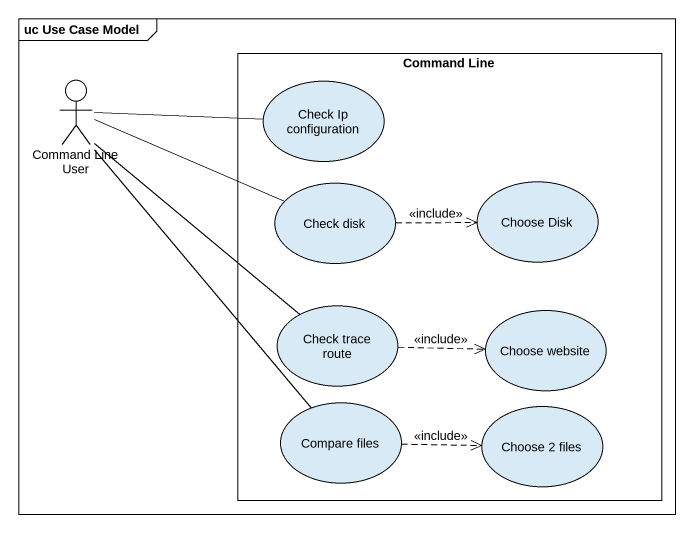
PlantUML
@startuml
mainframe uc Use Case Model
actor "Command Line User" as Command_Line_User
rectangle "Command Line" as Command_Line {
  usecase "Check Ip configuration" as Check_Ip_configuration
  usecase "Check disk" as Check_disk
  usecase "Choose Disk" as Choose_Disk
  usecase "Check trace route" as Check_trace_route
  usecase "Choose website" as Choose_website
  usecase "Compare files" as Compare_files
  usecase "Choose 2 files" as Choose_2_files
}
Command_Line_User -right- Check_Ip_configuration
Command_Line_User -right- Check_disk
Command_Line_User -- Check_trace_route
Command_Line_User -- Compare_files
Check_disk .right.> Choose_Disk : <<include>>
Check_trace_route .right.> Choose_website : <<include>>
Compare_files .right.> Choose_2_files : <<include>>
@enduml
